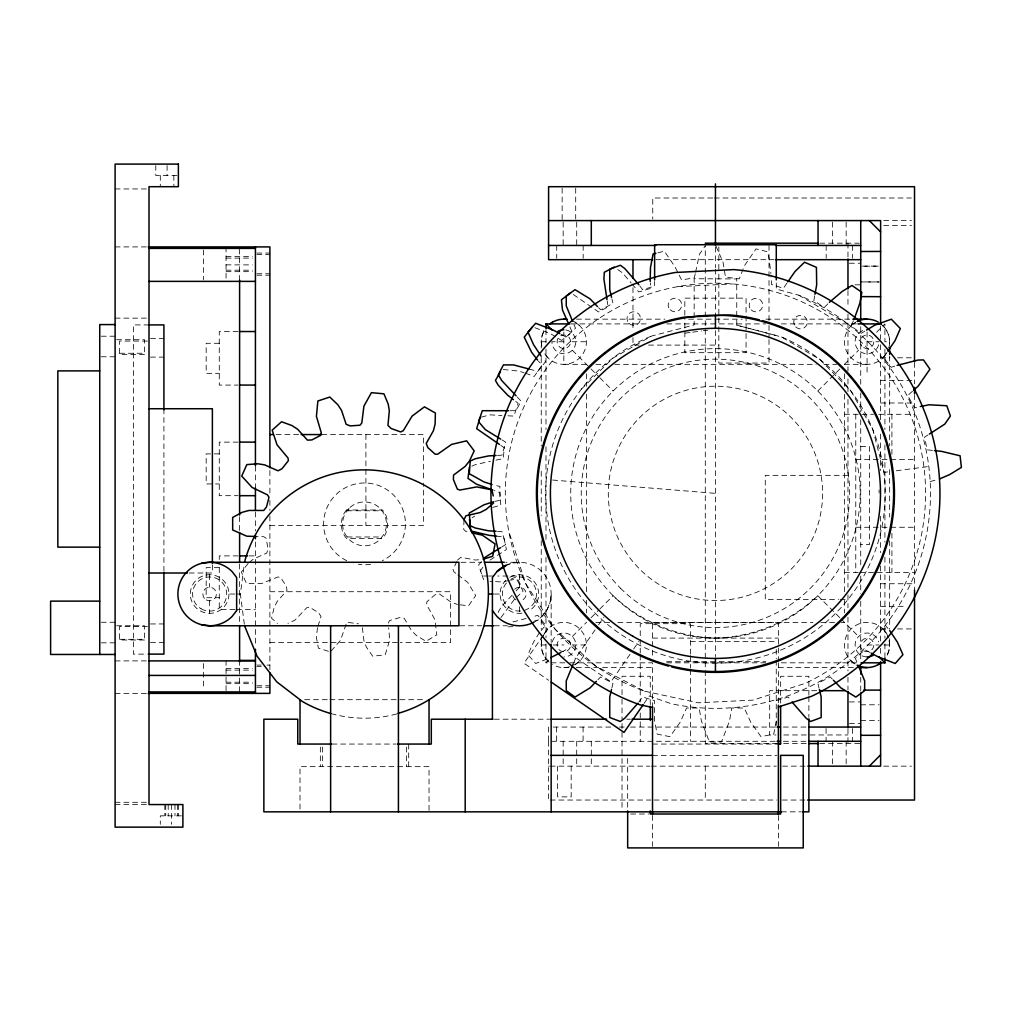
<?xml version="1.0" encoding="UTF-8"?>
<svg xmlns="http://www.w3.org/2000/svg" width="1012" height="1012" viewBox="0 0 1012 1012"><rect width="100%" height="100%" fill="white"/><g stroke="black" fill="none" stroke-linecap="round" stroke-linejoin="round"><path stroke-width="0.75" stroke-dasharray="5 3.75" d="M463.989 519.713L463.724 529.428L465.786 531.452L468.809 532.135M244.347 624.265L240.363 594.031L244.347 563.836M880.604 323.903C888.005 329.039 891.041 338.995 888.89 347.597A22.593 22.593 0 0 0 879.618 322.967M814.698 295.808L813.85 300.438L824.173 307.585L828.309 303.372M776.28 720.999L773.725 734.117L760.999 736.673L750.777 722.302L744.301 708.008L731.752 708.008L729.488 721.088L721.442 742.011L709.45 742.011L701.417 721.088L699.153 708.008L686.604 708.008L680.127 722.302L669.906 736.673L657.18 734.117L654.625 720.999L654.625 700.646L642.658 697.04L638.876 701.974M695.231 273.721L694.333 277.946L681.569 279.869L675.029 266.902L664.403 251.178L655.902 253.329M695.56 272.228L699.418 254.328L705.01 246.232M611.918 687.869L613.006 683.277L600.647 676.952L597.472 680.228M317.515 627.68L316.351 637.256L318.388 648.161L328.875 651.45M317.945 626.289L321.019 616.472L318.578 612.779L309.457 607.099L306.661 607.832L294.96 620.166L287.952 623.367M346.104 624.265L340.513 640.305L330.38 651.918M542.584 637.762L544.266 633.676L547.859 628.996M573.855 662.481L575.512 658.496L566.113 649.653L562.28 651.741M853.47 320.779L850.991 326.13L861.301 333.277L865.336 330.848M456.855 561.432L453.047 569.49L454.008 571.944L456.501 573.829M388.292 623.126L389.607 620.546L399.753 617.573L404.142 618.218L411.656 630.83L416.514 635.561L426.001 641.304L436.804 634.866L434.894 619.572L426.659 604.708L426.798 601.824L434.831 594.942L439.094 593.74L451.124 602.165L457.5 604.48M539.409 632.702L533.526 642.114L527.973 654.663L535.664 663.48L550.718 657.61M482.901 567.239L480.498 570.705L484.078 580.977M500.978 617.535L514.969 598.598M786.944 283.145L783.377 288.293L771.486 284.461L771.017 275.137M595.119 629.843L575.815 657.762L610.957 681.81L630.147 654.081M598.649 624.758L603.924 617.13M633.664 648.996L638.952 641.355M644.037 703.466L649.211 696.003L671.272 703.757A214.974 214.974 0 0 0 798.835 295.213L776.28 289.04L776.28 281.399M886.98 352.366L883.413 357.514L891.205 367.293L895.645 365.876M541.863 616.472L546.91 609.894L550.085 602.241L551.16 594.031L551.16 642.582M883.046 357.729L886.626 353.049A22.593 22.593 0 0 1 851.092 357.729A22.593 22.593 0 0 1 855.772 322.183L851.092 325.775M248.18 563.317L241.375 572.084L246.523 583.544L261.944 583.418L277.92 576.979L280.501 577.409L286.307 586.049L287.003 590.426L277.237 601.381L274.189 607.44L271.558 618.218L277.427 623.443M541.18 630.552L545.632 625.188L537.802 615.359L532.008 616.903M481.497 561.597L478.638 564.949L482.281 576.018L486.974 576.018M512.135 595.132L501.775 606.15L498.258 611.931L500.194 615.638M516.095 590.919L521.041 585.657L516.082 576.018L497.803 576.018M564.822 662.822L545.987 662.822L549.124 659.697M572.311 636.51L586.644 622.165M591.059 617.763L598.775 610.034M599.888 608.933L613.12 595.701C640.9 621.912 677.268 636.978 715.446 638.091C753.636 636.978 790.005 621.912 817.785 595.701L839.846 617.763M817.785 391.037L839.846 368.975M844.261 364.56L858.593 350.228M876.569 332.24L884.918 323.903L884.918 341.752L889.662 341.752M581.483 389.051L613.006 358.071L651.589 336.047L694.156 324.966L694.156 278.73L736.749 278.945L736.749 325.181L781.542 336.971L819.771 359.399L850.877 390.961L872.774 429.505L883.944 472.402L890.117 471.592M516.133 597.548L523.141 591.248L516.575 579.016L510.617 580.192M912.432 391.277L907.764 395.49L914.329 407.722L920.287 406.533M457.5 560.091L460.89 557.245L475.311 560.028L482.066 559.547M249.23 562.457L253.43 559.029L266.826 553.02L267.965 548.732L266.181 538.308L263.765 536.714L256.049 536.474M575.132 664.542L579.813 660.95M489.947 560.142L506.417 549.529L503.71 536.917L496.5 536.132M928.118 434.856L924.487 437.197L927.194 449.821L932.963 450.441M501.914 546.885L505.747 544.519L501.952 531.578L497.512 531.325M472.111 517.752L474.704 516.158M471.858 466.19L475.564 464.533L490.352 461.358M506.089 565.48L511.199 563.368L519.422 562.28L505.76 562.28M533.779 621.343L539.7 619.433L547.492 629.211L523.963 663.227L548.643 680.304M776.28 700.646L788.247 697.04L791.08 700.734M492.743 507.404L500.801 505.14L499.953 492.616L494.311 490.58M930.104 481.585L936.821 479.713M526.215 618.458L513.59 621.823L509.238 621.823M481.408 417.108L489.909 414.857L501.901 415.489M496.007 460.156L503.078 458.638L504.469 447.899L500.712 445.305M509.137 580.483L501.686 581.963L489.947 581.305M494.741 501.357L499.89 500.358L499.89 486.367L494.741 485.38M685.099 333.15L691.171 332.353M692.689 332.151L701.797 330.962M703.315 330.76L707.869 330.152M896.303 470.77L928.738 466.507M497.512 455.413L501.952 455.16L505.747 442.219L501.914 439.853M677.812 286.636L732.599 283.929M512.957 626.668L507.429 626.833L505.81 624.505M176.961 175.405L155.785 175.405L155.785 165.513M115.102 188.953L147.461 188.953M712.676 197.998L652.753 197.998L652.753 219.085M714.244 197.998L911.357 197.998M883.704 220.591L911.432 220.591M883.704 225.562L911.432 225.562M819.745 243.184L859.314 243.184M115.102 246.915L147.461 246.915M256.871 253.063L269.888 253.063M256.871 254.543L269.888 254.543M226.055 256.631L252.33 256.631M226.055 258.098L252.33 258.098M655.789 259.679L774.028 259.679M849.384 263.234L860.731 263.234M226.055 264.878L252.33 264.878M862.262 266.118L879.086 266.118L860.731 266.194M226.055 270.191L252.33 270.191M226.055 271.659L252.33 271.659M256.871 273.746L269.888 273.746M256.871 275.213L269.888 275.213M855.064 284.815L860.731 284.815M115.102 318.135L147.461 318.135M576.473 319.159L664.909 319.159M688.603 319.159L742.302 319.159M765.995 319.159L851.269 319.159M571.097 323.903L649.552 323.903M666.807 323.903L765.667 323.903M781.353 323.903L856.671 323.903M149.004 324.915L133.407 324.915L133.407 654.119L147.436 654.119M736.749 325.181L776.28 335.516M238.136 331.531L219.275 331.531L219.275 385.079L238.136 385.079M101.276 336.212L115.102 336.212M150.497 338.577L163.919 338.577M116.658 339.716L144.476 339.716L144.476 353.264L116.658 353.264M147.461 341.069L119.631 341.069L119.631 354.617L147.461 354.617M545.987 341.752L541.243 341.752L541.243 348.077M563.836 341.752L551.869 341.752A11.98 11.98 0 0 0 563.836 353.732A11.98 11.98 0 0 0 575.815 341.752A11.98 11.98 0 0 0 563.836 329.773M570.616 341.752A6.78 6.78 0 0 0 560.446 335.883A6.78 6.78 0 0 0 560.446 347.622A6.78 6.78 0 0 0 570.616 341.752L586.441 341.752M867.069 341.752L879.036 341.752M219.275 343.283L206.17 343.283L206.17 373.327L219.275 373.327M639.23 345.092L632.981 345.092L632.981 337.325M648.591 345.092L718.836 345.092M101.276 356.768L115.102 356.768M150.497 357.109L163.919 357.109M880.617 357.793L889.864 357.793M897.568 357.793L911.432 357.793M586.441 364.345L563.836 364.345L563.836 332.1M595.878 364.345L606.884 364.345M614.752 364.345L816.153 364.345M824.021 364.345L836.608 364.345M844.463 364.345L867.069 364.345M880.617 380.385L914.519 380.385M880.617 402.991L914.519 402.991M509.997 410.708L516.082 410.708L521.041 401.081L517.081 396.868M844.463 414.287L873.546 414.287M878.707 414.287L914.519 414.287M276.137 434.565L299.792 434.565M321.829 434.565L423.421 434.565L423.421 481.548M238.136 442.13L219.275 442.13L219.275 495.678L238.136 495.678M860.731 446.532L869.548 446.532L869.548 544.481L860.731 544.481M219.275 453.882L206.17 453.882L206.17 483.938L219.275 483.938M855.772 459.473L914.519 459.473M847.967 475.349L765.274 475.349L765.274 599.623L838.606 599.623M347.192 510.769L381.866 510.769M269.888 525.392L423.421 525.392L423.421 483.116M855.772 527.265L914.519 527.265M347.192 536.98L381.866 536.98M238.136 555.892L219.275 555.892L219.275 560.623M249.142 555.892L255.429 555.892M460.941 562.28L481.484 562.28M219.275 567.643L206.17 567.643L206.17 597.7L219.275 597.7M844.463 572.45L858.239 572.45M859.77 572.45L914.519 572.45M189.193 573.007L212.381 573.007L212.381 563.532M488.543 576.018L493.236 576.018M880.617 583.747L914.519 583.747M269.888 591.716L450.644 591.716L450.644 642.544L400.347 642.544M228.952 594.031A19.317 19.317 0 0 1 199.984 610.755A19.317 19.317 0 0 1 199.984 577.295A19.317 19.317 0 0 1 228.952 594.031L234.657 594.031M236.087 594.031L240.363 594.031M494.387 594.031L500.092 594.031M840.175 599.623L847.967 599.623M880.617 606.34L906.815 606.34M234.986 609.452L219.275 609.452L219.275 566.922M236.555 609.452L255.429 609.452M101.276 622.266L115.102 622.266M595.878 622.38L610.034 622.38M617.902 622.38L813.003 622.38M820.871 622.38L835.026 622.38M841.326 622.38L844.463 622.38M150.497 623.949L163.919 623.949M116.658 625.758L144.476 625.758L144.476 639.318L116.658 639.318M459.701 625.77L481.699 625.77M494.273 625.77L507.278 625.77M147.461 626.441L119.631 626.441L119.631 640.001L147.461 640.001M880.617 628.933L888.321 628.933M897.568 628.933L911.432 628.933M652.525 638.091L778.38 638.091M690.399 641.646L776.255 641.646M150.497 642.481L163.919 642.481M269.888 642.544L398.779 642.544M101.276 642.822L115.102 642.822M545.987 644.973L541.243 644.973L541.243 637.079M553.159 644.973L563.836 644.973M570.616 644.973A6.78 6.78 0 0 0 560.446 639.103A6.78 6.78 0 0 0 560.446 650.842A6.78 6.78 0 0 0 570.616 644.973L586.441 644.973M867.069 644.973L879.036 644.973M883.906 644.973L889.662 644.973L889.662 638.661M115.102 660.899L147.461 660.899M666.68 661.696L765.793 661.696M569.857 662.822L652.525 662.822L652.525 707.514M666.68 662.822L715.446 662.822M717.027 662.822L765.793 662.822M781.353 662.822L859.542 662.822M256.871 665.086L261.21 665.086M266.991 665.086L269.888 665.086M256.871 666.554L261.21 666.554M563.836 667.578L568.504 667.578M576.283 667.578L652.525 667.578M778.38 667.578L854.621 667.578M226.055 668.641L252.33 668.641M226.055 670.121L252.33 670.121M226.055 682.202L252.33 682.202M226.055 683.669L252.33 683.669M256.871 685.756L269.888 685.756M256.871 687.237L269.888 687.237M816.659 690.677L769.677 690.677L769.677 734.965L775.938 734.965M115.102 693.384L147.461 693.384M304.738 699.684L328.343 699.684M329.912 699.684L424.319 699.684M849.384 701.923L860.731 701.923M860.731 704.795L879.086 704.795M494.349 719.203L549.516 719.203M626.732 719.203L630.4 719.203M860.731 720.62L879.086 720.62M849.384 723.491L860.731 723.491M553.235 727.059L611.564 727.059M619.445 727.059L624.176 727.059M630.476 727.059L776.255 727.059M783.402 727.059L807.057 727.059M783.769 734.965L847.967 734.965M548.504 727.059L548.504 741.29L549.314 741.29M551.451 741.29L775.521 741.29M783.402 741.29L807.057 741.29M777.406 743.554L705.288 743.554L705.288 243.184M783.68 743.554L807.209 743.554M819.745 743.554L860.731 743.554M331.923 744.06L396.084 744.06M652.525 744.06L776.811 744.06M652.525 755.357L776.811 755.357M548.593 766.147L549.314 766.147M550.174 766.147L649.805 766.147M651.361 766.147L776.28 766.147M782.567 766.147L807.804 766.147M883.704 766.147L911.432 766.147M550.161 800.037L650.956 800.037M654.094 800.037L776.811 800.037M782.365 800.037L805.969 800.037M115.102 802.301L147.461 802.301M115.102 804.553L147.461 804.553M781.428 811.839L801.251 811.839M630.678 814.002L648.755 814.002M181.477 815.849L160.301 815.849L160.301 824.325M503.217 369.494L518.625 371.075L524.014 372.72M507.897 415.793L513.906 416.109L518.144 403.307L514.627 400.575M552.628 480.042L715.446 493.363M348.356 622.443L358.488 623.835M460.245 604.822L468.505 605.834L475.716 595.537L467.708 582.368L457.74 574.778M534.918 327.736L550.237 333.505L561.622 340.462L572.109 331.987L569.705 326.484M644.682 691.221L698.305 702.796L753.092 700.102L805.324 683.315A210.129 210.129 0 0 0 875.671 357.4A210.129 210.129 0 0 0 542.647 373.807A210.129 210.129 0 0 0 644.682 691.221L595.891 666.162L555.234 629.337L525.506 583.228L508.72 531.009M529.112 369.051L537.802 371.366L545.632 361.55L542.963 358.324M525.367 373.124L534.197 376.464L542.166 364.965L538.498 361.221M561.002 334.302L566.113 337.085L575.512 328.242L573.855 324.245M869.903 652.424L864.792 649.653L855.393 658.496L857.05 662.481M798.835 295.213L847.272 323.549M617.763 269.571L622.544 272.873L631.007 282.829M573.311 294.505L598.535 311.949L608.098 306.864L607.238 301.146M575.132 322.183L579.813 325.775M851.092 660.95L855.772 664.542A22.593 22.593 0 0 1 852.736 627.516A22.593 22.593 0 0 1 888.46 637.724M572.311 350.228L589.958 367.875M591.059 368.975L598.775 376.692M599.888 377.792L613.12 391.037M840.947 618.863L858.593 636.51M598.535 307.597L600.647 309.773L613.006 303.448L611.918 298.869M832.37 679.141L830.257 676.952L817.898 683.277L818.986 687.869M631.981 283.967L638.787 291.962L650.817 288.344L650.324 282.778M885.272 625.188L887.941 628.401M639.824 285.991L642.658 289.698L654.625 286.08L654.625 281.488M883.046 628.996L886.626 633.676L888.321 637.762M547.859 357.729L544.266 353.049A22.593 22.593 0 0 0 581.305 356.085A22.593 22.593 0 0 0 571.097 320.361M547.859 660.95C542.331 655.232 540.092 646.845 542.015 639.129A22.593 22.593 0 0 0 551.287 663.771M715.889 245.954L723.011 262.095L725.503 277.06L739.266 278.895L744.402 265.726L756.053 248.889L767.02 251.646L768.816 256.884L770.942 273.594M889.08 640.596L889.662 644.973L888.89 650.83L886.626 656.269A22.593 22.593 0 0 0 889.219 640.558M541.825 346.142L541.243 341.752L542.015 335.908L544.266 330.456A22.593 22.593 0 0 0 542.015 347.597M362.385 627.68L363.903 640.798L366.395 647.098L372.694 656.231L385.18 654.789L389.721 640.065L388.684 627.744M879.011 489.934L879.162 492.996M914.519 362.473L914.519 383.788M914.519 394.617L914.519 589.983M891.914 414.287L891.914 454.995M891.914 533.299L891.914 572.45M889.662 355.971L889.662 445.988M889.662 469.682L889.662 517.056M889.662 540.75L889.662 629.186M884.918 349.127L884.918 429.518M884.918 444.951L884.918 542.053M884.918 557.207L884.918 638.23M884.918 643.91L884.918 658.508M880.617 325.889L880.617 339.324M880.617 344.75L880.617 420.714M880.617 434.11L880.617 470.504M880.617 516.221L880.617 552.615M880.617 566.024L880.617 641.987M880.617 648.275L880.617 655.308M867.069 332.1L867.069 372.935M860.731 326.737L860.731 385.243M860.731 392.947L860.731 411.859M860.731 419.74L860.731 566.758M860.731 576.081L860.731 593.601M860.731 601.356L860.731 659.887M860.731 677.256L860.731 691.462M855.772 414.287L855.772 572.45M852.597 245.448L852.597 258.25M852.521 728.476L852.521 741.29M847.967 243.184L847.967 257.39M847.967 290.533L847.967 307.901M847.967 314.213L847.967 371.037M847.967 378.931L847.967 391.555M847.967 399.449L847.967 587.289M847.967 594.904L847.967 607.807M847.967 617.269L847.967 670.943M847.967 677.256L847.967 689.88M847.967 728.855L847.967 743.554M846.158 222.147L846.158 245.448M846.158 741.29L846.158 764.591M844.463 373.795L844.463 386.382M844.463 394.237L844.463 592.488M844.463 600.356L844.463 612.943M832.61 222.147L832.61 243.892M832.61 741.29L832.61 764.591M826.171 245.448L826.171 258.25M826.083 728.476L826.083 741.29M808.879 695.193L808.879 676.269L780.644 676.269L780.644 703.074M808.879 696.762L808.879 717.255M778.38 661.696L778.38 622.608L652.525 622.608L652.525 658.572M778.38 662.822L778.38 706.958M778.38 815.47L778.38 846.361M776.255 649.413L776.255 658.723M776.255 660.279L776.255 725.503M769.006 245.448L769.006 323.891M769.006 325.459L769.006 337.995M769.006 339.551L769.006 363.055L718.836 363.055L718.836 272.101M718.836 246.865L718.836 270.546M715.446 247.029L715.446 267.56M715.446 269.141L715.446 314.163M715.446 330.696L715.446 656.649M705.288 766.147L705.288 800.037M690.399 654.068L690.399 623.683L640.242 623.683L640.242 637.775M690.399 655.624L690.399 668.046M690.399 669.602L690.399 741.29M684.833 315.289L684.833 298.148L746.072 298.148L746.072 352.682L684.833 352.682L684.833 316.845M652.525 815.47L652.525 846.361M650.261 704.643L650.261 676.269L622.026 676.269L622.026 698.343M640.242 639.344L640.242 653.436M640.242 655.004L640.242 701.999M640.242 712.954L640.242 741.29M632.981 287.636L632.981 331.114M627.668 758.443L627.668 810.258M622.026 699.267L622.026 719.203M622.026 723.567L622.026 810.27M591.299 741.29L591.299 766.147M586.441 373.795L586.441 386.382M586.441 394.237L586.441 592.488M586.441 600.356L586.441 612.943M583.165 245.448L583.165 258.25M583.076 727.059L583.076 741.29M576.713 222.147L576.713 245.448M576.713 741.29L576.713 766.147M575.702 188.232L575.702 219.047M571.185 766.147L571.185 796.887L557.625 796.887L557.625 766.147M563.165 222.147L563.165 245.448M563.165 741.29L563.165 766.147M562.141 188.232L562.141 220.591M556.726 245.448L556.726 258.25M556.638 727.059L556.638 741.29M548.593 741.29L548.593 800.037M545.987 329.722L545.987 342.815M545.987 349.127L545.987 429.518M545.987 446.811L545.987 539.915M545.987 557.207L545.987 637.611M545.987 643.91L545.987 662.822M541.243 357.552L541.243 445.988M541.243 471.25L541.243 515.475M541.243 540.75L541.243 629.186M519.422 574.702L519.422 587.251M519.422 606.681L519.422 613.348M429.037 810.283L429.037 766.653L300.02 766.653L300.02 810.283M408.696 744.06L408.696 766.653M406.445 747.071L406.445 766.653M365.914 434.565L365.914 525.392M322.613 747.071L322.613 766.653M320.349 747.071L320.349 766.653M269.888 470.58L269.888 494.602M269.888 500.333L269.888 510.377M269.888 515.993L269.888 669.729M255.429 466.203L255.429 487.809M255.429 511.958L255.429 530.895M255.429 541.939L255.429 644.48M239.604 249.116L239.604 280.046M239.604 516.689L239.604 530.933M239.604 564.026L239.604 624.088M239.604 660.393L239.604 691.816M226.055 246.915L226.055 279.907M226.055 660.393L226.055 673.676M226.055 676.889L226.055 691.892M209.636 574.702L209.636 587.251M209.636 600.799L209.636 613.348M203.45 250.053L203.45 279.907M203.45 663.543L203.45 688.679M178.378 804.553L178.378 815.849M177.467 804.553L177.467 815.849M174.987 804.553L174.987 815.849M173.849 175.405L173.849 186.701M171.597 804.553L171.597 824.325M168.207 804.553L168.207 815.849M167.081 165.513L167.081 175.405M165.728 804.553L165.728 815.849M164.817 804.553L164.817 815.849M163.919 408.734L163.919 570.641M160.301 175.405L160.301 186.701M544.266 633.676A22.593 22.593 0 0 1 581.305 630.64A22.593 22.593 0 0 1 571.097 666.377M569.693 666.807A22.593 22.593 0 0 1 552.539 664.542M878.631 344.852A11.98 11.98 0 0 1 864.982 353.542A11.98 11.98 0 0 1 855.14 340.715A11.98 11.98 0 0 1 867.069 329.773M552.274 641.874A11.98 11.98 0 0 1 565.923 633.183A11.98 11.98 0 0 1 575.765 646.023A11.98 11.98 0 0 1 563.836 656.952M867.069 656.952A11.98 11.98 0 0 1 855.14 646.023A11.98 11.98 0 0 1 864.982 633.183A11.98 11.98 0 0 1 878.631 641.874M504.748 565.872A31.752 31.752 0 0 1 547.252 578.75A31.752 31.752 0 0 1 535.285 621.52M514.627 589.237A6.78 6.78 0 0 1 525.291 590.641A6.78 6.78 0 0 1 521.167 600.571M516.031 599.901A6.78 6.78 0 0 1 512.869 595.777M510.883 579.256A17.065 17.065 0 0 1 536.411 592.539A17.065 17.065 0 0 1 513.577 610.059A17.065 17.065 0 0 1 507.354 581.963M509.757 577.295A19.317 19.317 0 0 1 536.145 584.367A19.317 19.317 0 0 1 529.074 610.755M521.939 613.183A19.317 19.317 0 0 1 505.76 580.369M346.774 560.711A40.897 40.897 0 0 1 332.556 498.372A40.897 40.897 0 0 1 396.502 498.372A40.897 40.897 0 0 1 382.283 560.711M370.632 564.304A40.897 40.897 0 0 1 358.425 564.304M396.666 713.953A124.16 124.16 0 0 1 332.391 713.953M781.542 336.971A169.788 169.788 0 0 1 849.422 597.675A169.788 169.788 0 0 1 580.015 595.764A169.788 169.788 0 0 1 651.589 336.047M346.547 509.985L344.497 512.654A23.124 23.124 0 0 0 344.497 535.791L346.547 538.46L382.511 538.46L384.56 535.791A23.124 23.124 0 0 0 384.56 512.654L382.511 509.985L346.547 509.985M349.026 508.366L345.547 512.907A21.922 21.922 0 0 0 345.547 534.829L349.026 539.371A21.922 21.922 0 0 0 380.031 539.371L383.51 534.829A21.922 21.922 0 0 0 383.51 512.907L380.031 508.366A21.922 21.922 0 0 0 349.026 508.366M879.086 281.931L860.731 281.931L879.086 282.006M863.679 347.622A6.78 6.78 0 0 0 873.837 341.752A6.78 6.78 0 0 0 863.679 335.883A6.78 6.78 0 0 0 863.679 347.622M863.679 650.842A6.78 6.78 0 0 0 873.837 644.973A6.78 6.78 0 0 0 863.679 639.103A6.78 6.78 0 0 0 863.679 650.842M620.546 588.276A134.216 134.216 0 0 0 845.096 528.1A134.216 134.216 0 0 0 680.709 363.725A134.216 134.216 0 0 0 620.546 588.276M643.088 618.699A144.716 144.716 0 0 0 860.175 493.363A144.716 144.716 0 0 0 643.088 368.039A144.716 144.716 0 0 0 643.088 618.699M201.11 608.807A17.065 17.065 0 0 0 226.701 594.031A17.065 17.065 0 0 0 201.11 579.256A17.065 17.065 0 0 0 201.11 608.807M206.246 599.901A6.78 6.78 0 0 0 216.416 594.031A6.78 6.78 0 0 0 206.246 588.162A6.78 6.78 0 0 0 206.246 599.901M628.958 323.321A6.78 6.78 0 0 0 640.292 320.285A6.78 6.78 0 0 0 631.994 311.987A6.78 6.78 0 0 0 628.958 323.321M795.736 326.914A6.78 6.78 0 0 0 807.07 323.878A6.78 6.78 0 0 0 798.772 315.567A6.78 6.78 0 0 0 795.736 326.914M670.159 309.773A6.78 6.78 0 0 0 681.493 306.725A6.78 6.78 0 0 0 673.195 298.426A6.78 6.78 0 0 0 670.159 309.773M751.157 309.874A6.78 6.78 0 0 0 762.504 306.838A6.78 6.78 0 0 0 754.193 298.54A6.78 6.78 0 0 0 751.157 309.874M661.873 586.163A107.158 107.158 0 0 0 822.604 493.363A107.158 107.158 0 0 0 661.873 400.562A107.158 107.158 0 0 0 661.873 586.163"/><path stroke-width="1.5" d="M469.378 467.291L467.999 478.36L476.361 484.141L492.895 490.074M244.55 562.28L244.6 561.888A124.16 124.16 0 0 1 484.457 561.9C501.294 626.567 462.573 695.219 398.083 713.359M814.976 294.264L816.671 285.005L816.431 267.37L804.515 262.234L794.951 271.57L787.829 281.867M611.552 689.4L609.73 697.04L609.73 717.521L620.331 721.48L624.771 718.204L637.927 703.201M479.992 417.488L476.677 428.671L499.46 444.432M573.273 663.897L566.252 680.823L566.252 690.652L575.031 697.066L590.072 687.856L596.41 681.316M854.09 319.438L859.821 303.271L861.857 292.316L851.99 285.485L842.452 291.254L829.347 302.322M463.989 519.713L465.95 515.753L480.27 512.502L486.266 509.34L493.616 502.989M500.421 371.897L495.412 380.423L498.22 385.18L507.607 395.11L513.463 399.664M643.164 704.731L623.999 732.435L551.249 682.101M887.866 351.075L894.987 340.778L900.351 328.546L891.344 319.197L874.76 325.206L866.689 330.051M506.089 565.48L496.968 571.578L492.414 577.51L492.414 719.203M532.185 327.268L524.216 337.16L531.629 352.277L537.638 360.095M483.407 559.37L485.305 557.144L500.636 547.669M869.321 766.147L880.617 754.851M913.608 390.227L918.276 386.027L929.927 369.19L923.475 359.905L917.947 360.07L897.125 365.395M550.3 323.903L552.539 322.183M878.365 664.542L880.604 662.822M570.73 292.721L561.445 299.767L562.482 309.976L568.504 323.726M929.408 434.034L944.803 424.117L950.394 416.033L946.827 405.749L929.218 404.775L920.287 406.533M561.002 652.424L550.718 657.61M614.183 267.092L604.303 272.279L603.911 279.046L607.023 299.716M939.503 478.954L949.699 474.565L961.4 467.392L960.084 455.779L941.628 451.377L934.405 450.593M493.401 501.788L484.014 504.798L469.302 513.008L470.238 525.683L475.26 527.998L488.632 530.832L496.032 531.249M778.38 706.958L811.472 696.319A224.525 224.525 0 0 0 733.776 269.597L675.232 272.481A224.525 224.525 0 0 0 639.837 704.769L652.525 707.514M483.394 559.13L492.68 556.284L495.058 543.937L482.37 535.184L471.82 532.805M655.902 253.329L653.069 254.05L650.476 267.535L650.197 281.399M201.426 563.368L209.636 562.28L458.917 562.28L458.917 625.77L209.636 625.77L201.426 624.695M496.032 455.489L488.632 455.906L475.26 458.74L470.238 461.055L469.302 473.717L484.014 481.94L492.06 484.52M548.593 220.591L880.617 220.591L880.617 323.524M705.288 243.184L818.177 243.184M548.593 245.448L655.789 245.448M775.609 245.448L860.731 245.448M148.233 246.915L269.888 246.915L269.888 467.784M149.004 248.383L255.429 248.383M860.731 251.507L880.617 251.431M652.639 259.679L548.593 259.679L548.593 186.701L914.519 186.701L914.519 361.714M775.609 259.679L860.731 259.679M149.004 281.374L255.429 281.374M860.731 296.617L880.617 296.693M563.836 319.159L566.998 319.159M852.85 319.159L867.069 319.159M545.987 328.634L545.987 323.903L569.857 323.903M858.037 323.903L880.604 323.903M115.102 324.574L99.745 324.574L99.745 654.46M149.004 324.915L163.919 324.915L163.919 409.974M239.705 331.531L255.429 331.531M99.745 370.885L57.836 370.885L57.836 547.138L99.745 547.138M239.705 385.079L255.429 385.079M149.004 408.734L212.381 408.734L212.381 563.532M508.467 410.708L482.281 410.708L478.638 421.789L485.305 429.594L500.636 439.056M269.888 434.565L273.038 434.565M301.146 434.565L321.829 434.565M239.705 442.13L255.429 442.13M239.705 495.678L255.429 495.678M239.705 555.892L247.56 555.892M484.508 562.28L504.242 562.28M149.004 573.007L187.359 573.007M488.682 594.031L492.97 594.031M99.745 601.128L50.6 601.128L50.6 654.46L115.102 654.46M484.508 625.77L493.616 625.77M149.004 654.119L163.919 654.119L163.919 572.21M239.604 660.393L255.429 660.393M149.004 660.899L255.429 660.899M861.048 662.822L884.918 662.822L884.918 658.217M859.289 667.578L867.069 667.578M149.004 675.421L255.429 675.421M863.793 690.108L880.617 690.108M819.783 690.677L844.843 690.677M149.004 691.917L255.429 691.917M148.233 693.384L269.888 693.384L269.888 672.879M492.92 719.203L431.302 719.203L431.302 744.06L397.564 744.06M551.085 719.203L606.694 719.203M631.981 719.203L652.525 719.203M777.102 727.059L780.252 727.059M808.626 727.059L860.655 727.059M860.731 735.307L880.617 735.307M777.102 741.29L780.252 741.29M808.626 741.29L860.731 741.29M777.406 743.554L780.543 743.554M808.765 743.554L818.177 743.554M331.481 744.06L297.756 744.06L297.756 719.203L263.866 719.203L263.866 811.839L781.428 811.839M778.38 744.06L780.644 744.06L780.644 706.224M551.16 755.357L652.525 755.357M807.804 766.147L880.617 766.147L880.617 661.633M807.538 800.037L914.519 800.037L914.519 589.983M802.782 811.839L808.879 811.839L808.879 718.836M256.049 536.474L246.789 536.183L232.671 529.984L232.671 517.41L242.463 512.211L249.015 510.453L263.702 510.453L266.498 507.012L268.99 497.272L267.434 494.83L252.127 487.468L241.729 476.083L246.827 464.597L257.896 463.8L264.587 464.85L278.009 470.795L281.956 468.796L288.407 460.637L288.028 458.044L277.022 444.799L272.177 430.163L281.526 421.751L291.949 425.546L297.629 429.24L307.458 440.144L311.886 439.929L320.475 435.426L321.247 432.63L316.414 416.337L317.869 400.992L329.798 397.046L337.818 404.711L341.537 410.379L346.155 424.319L350.291 425.9L359.981 425.23L361.803 422.978L363.928 406.116L371.429 392.656L383.94 393.832L388.203 404.079L389.329 410.758L387.95 425.382L391.1 428.493L400.727 431.947L403.307 430.644L412.099 416.109L424.433 406.849L435.388 413.022L435.109 424.117L433.427 430.682L426.216 443.471L427.836 447.595L435.223 454.274L437.741 454.135L451.643 444.369L466.646 440.852L474.198 450.897L469.492 460.941L465.305 466.279L453.566 475.096L453.389 479.524L457.361 489.125L459.815 490.061L476.741 486.911L491.883 489.833L493.274 495.956M496.5 536.132L489.277 535.361L470.808 530.958L469.505 519.346M529.112 369.051L513.59 364.915L503.419 364.915L498.258 374.794L501.775 380.588L516.095 395.818M559.725 333.606L553.349 330.14L535.664 323.258L527.973 332.062L533.526 344.624L541.18 356.186M871.168 653.119L877.556 656.586L895.24 663.48L902.932 654.663L897.378 642.114L889.712 630.552M869.321 220.591L880.617 231.887M545.987 323.903L552.248 330.165M878.656 656.573L884.918 662.822M597.472 306.51L590.072 298.882L575.031 289.672L566.252 296.086L566.252 305.915L572.678 321.424M833.433 680.228L840.833 687.856L855.874 697.066L864.653 690.652L864.653 680.823L858.214 665.301M638.876 284.764L624.771 268.534L620.331 265.245L609.73 269.217L609.73 289.698L611.552 297.338M792.029 701.974L806.134 718.204L810.574 721.48L821.175 717.521L821.175 697.04L819.353 689.4M492.414 610.54L496.968 616.472A31.752 31.752 0 0 0 534.083 622.178M244.55 625.77L256.997 656.105L276.731 681.822L302.449 701.556A124.16 124.16 0 0 0 330.911 713.549M914.519 387.406L914.519 393.643M889.662 348.077L889.662 354.39M860.731 220.591L860.731 318.944M860.731 667.718L860.731 674.093M860.731 692.992L860.731 766.147M847.967 258.971L847.967 288.964M847.967 691.462L847.967 727.767M818.038 220.591L818.038 245.448M818.038 741.29L818.038 766.147M778.38 705.212L778.38 814.002M776.28 279.869L776.28 244.727L654.625 244.727L654.625 279.957M715.446 183.868L715.446 245.461M715.446 315.2L715.446 328.305M715.446 658.42L715.446 671.525M652.525 706.566L652.525 814.002M650.261 706.224L650.261 720.405M650.261 810.916L650.261 814.002L780.644 814.002L780.644 755.357L803.237 755.357L803.237 847.904L627.668 847.904L627.668 810.916M632.981 259.679L632.981 278.313M591.299 220.591L591.299 245.448M551.16 644.151L551.16 811.839M465.191 719.203L465.191 811.839M429.037 699.684L429.037 744.06M398.424 625.77L398.424 811.839M330.633 625.77L330.633 811.839M300.02 699.684L300.02 744.06M255.429 246.915L255.429 465.76M255.429 487.809L255.429 510.377M255.429 535.626L255.429 538.776M255.429 649.211L255.429 693.384M239.604 280.046L239.604 515.108M239.604 532.464L239.604 562.508M239.604 625.542L239.604 661.835M550.085 323.827A22.593 22.593 0 0 1 566.783 319.349M557.852 331.379A11.98 11.98 0 0 1 563.836 329.773M857.063 321.487A22.593 22.593 0 0 1 878.365 322.183M880.819 662.898A22.593 22.593 0 0 1 857.063 665.238M873.052 655.346A11.98 11.98 0 0 1 867.069 656.952M762.365 320.627A178.997 178.997 0 0 1 888.599 538.763A178.997 178.997 0 0 1 671.576 666.908M668.54 666.111A178.997 178.997 0 0 1 683.391 317.262L730.057 314.96A178.997 178.997 0 0 1 759.329 319.83M496.968 571.578A31.752 31.752 0 0 1 505.987 565.253M236.644 610.54L232.09 616.472A31.752 31.752 0 0 1 187.195 616.472A31.752 31.752 0 0 1 187.195 571.578A31.752 31.752 0 0 1 232.09 571.578L236.644 577.51L236.644 610.54M178.378 164.096L115.102 164.096L115.102 827.146L182.894 827.146L182.894 804.553L149.004 804.553L149.004 186.701L178.378 186.701L178.378 164.096M632.93 636.308A165.057 165.057 0 0 0 880.503 493.363A165.057 165.057 0 0 0 632.93 350.418A165.057 165.057 0 0 0 632.93 636.308M626.377 647.655A178.163 178.163 0 0 0 893.609 493.363A178.163 178.163 0 0 0 626.377 339.071A178.163 178.163 0 0 0 626.377 647.655"/></g></svg>
